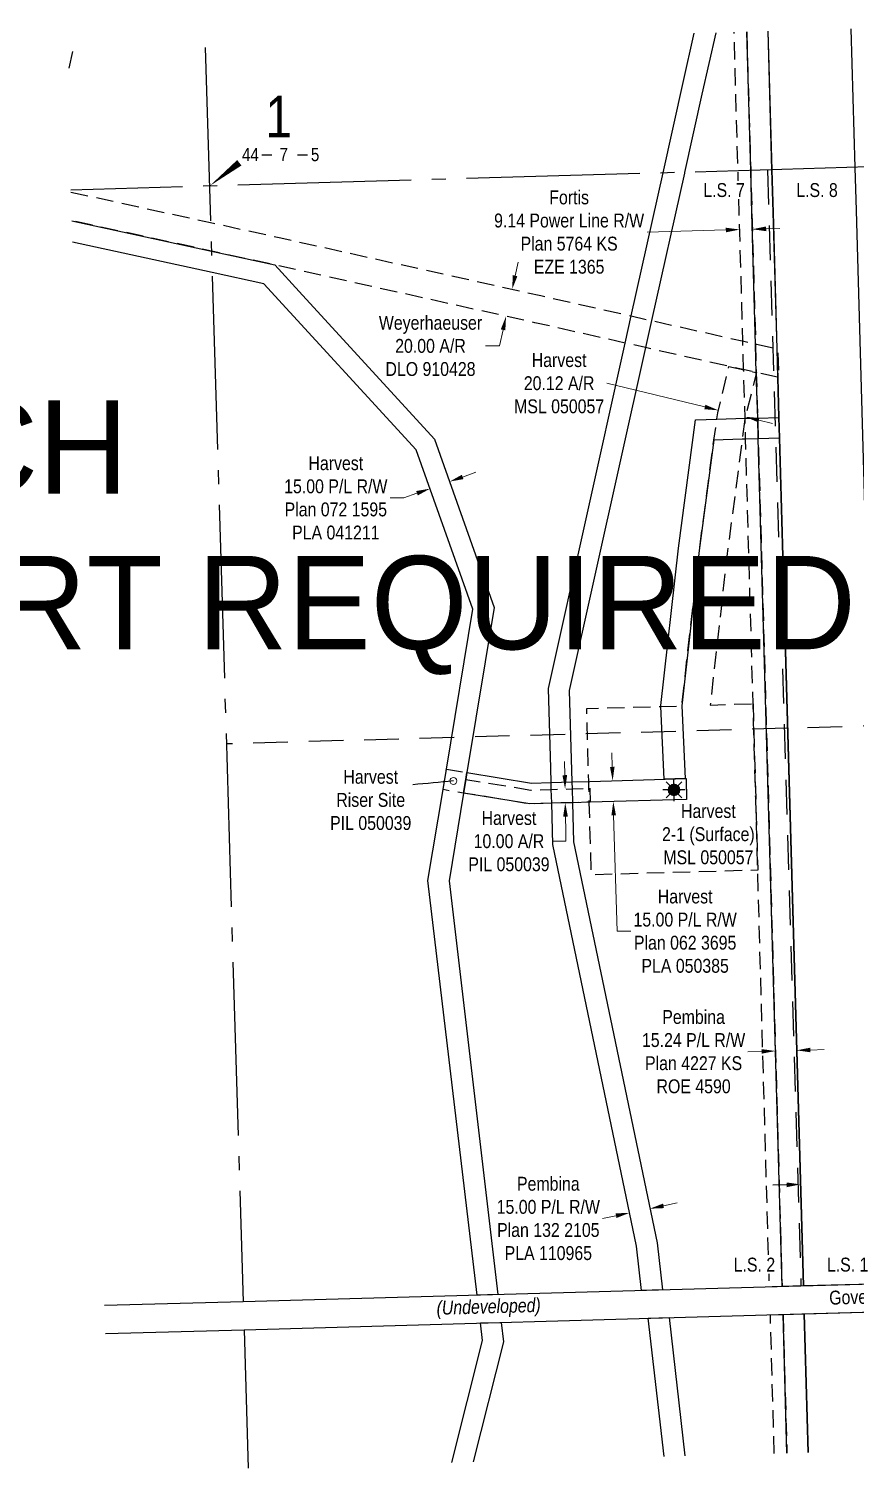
# Model space of a CAD drawing. Extents: x 639876 to 647027, y 5844013 to 5848342.
# Drawn here: x 642667 to 643263, y 5847190 to 5848228 of the extents above; entities that cross this region are included whole.
import ezdxf
from ezdxf.enums import TextEntityAlignment as Align

# ---------------------------------------------------------------- set-up
doc = ezdxf.new("R2018")
doc.units = 0
doc.header["$LTSCALE"] = 5
doc.header["$PDSIZE"] = 0.5
for name, pattern in [('foc-ACCESSROAD', [3.75, 2.5, -1.25]), ('foc-FLOWLINE', [3.75, 2.5, -1.25]), ('foc-LSD', [8, 5, -3]), ('foc-QUARTERLINE', [33, 25, -3, 2, -3])]:
    doc.linetypes.add(name, pattern=pattern)
doc.layers.get('Defpoints').update_dxf_attribs({"color": 9})
for name, color, linetype in [('10', 1, 'Continuous'), ('9', 3, 'Continuous'), ('C-RW', 13, 'Continuous'), ('C-WS-S', 8, 'Continuous'), ('F-AR', 190, 'foc-ACCESSROAD'), ('F-EZE', 190, 'foc-FLOWLINE'), ('F-RW', 190, 'Continuous'), ('F-WS', 190, 'foc-ACCESSROAD'), ('L-QSEC', 8, 'foc-QUARTERLINE'), ('L-ROAD-T', 7, 'Continuous'), ('L-SEC', 7, 'Continuous'), ('L-SECLBL', 7, 'Continuous'), ('L-SECTION-LSD', 7, 'foc-LSD'), ('L-TITLEDB', 4, 'Continuous'), ('L-TITLEDB-T', 4, 'Continuous')]:
    doc.layers.add(name, color=color, linetype=linetype)
for name, color, linetype, lineweight in [('F-AR-T', 190, 'Continuous', 9), ('F-EZE-T', 190, 'Continuous', 9), ('F-RW-T', 190, 'Continuous', 9), ('F-WS-T', 190, 'Continuous', 9), ('T-TEXT', 48, 'Continuous', 18)]:
    doc.layers.add(name, color=color, linetype=linetype, lineweight=lineweight)
doc.styles.add('100L', font='ARIALN.TTF', dxfattribs={"height": 11})
doc.styles.add('80CG', font='ARIALN.TTF', dxfattribs={"height": 10})
doc.styles.add('80L', font='ARIALN.TTF', dxfattribs={"height": 10})
doc.styles.add('80LS', font='ARIALNI.TTF', dxfattribs={"height": 10})
doc.styles.add('SIMPLEX', font='ARIALN.TTF')
doc.styles.get("Standard").update_dxf_attribs({"font": 'ARIALN.TTF'})
doc.dimstyles.new('Compass 5 000', dxfattribs={"dimscale": 5, "dimtxt": 9, "dimasz": 2, "dimexe": 0.2, "dimexo": 0.0625, "dimgap": 0.5, "dimtad": 0, "dimtih": 1, "dimtoh": 1, "dimzin": 0, "dimdsep": 46, "dimtxsty": '80CG', "dimcen": 0.1, "dimse1": 1, "dimse2": 1, "dimclrd": 256, "dimclrt": 256, "dimaunit": 1, "dimadec": 4, "dimazin": 0, "dimtfac": 0.06, "dimtofl": 0, "dimtmove": 0, "dimatfit": 1, "dimfxl": 0.2, "dimtolj": 1, "dimtzin": 0, "dimlwd": -1, "dimarcsym": 0})

# ---------------------------------------------------------------- blocks, each defined once
blk = doc.blocks.new('L-SECLBL')
at = {"layer": '9', "color": 7}
for p, q in [((-5.1, -27.8), (-12.3, -27.8)), ((20.7, -27.8), (13.5, -27.8))]:
    blk.add_line(p, q, dxfattribs=at)
at = {"layer": '10', "color": 2, "style": 'SIMPLEX'}
blk.add_attdef('SEC', text='', height=30, dxfattribs=at).set_placement((0, 0), align=Align.MIDDLE)
at = {"layer": '10', "color": 5, "style": '80L'}
blk.add_attdef('TWP', text='', height=9.5, dxfattribs=at).set_placement((-14.4, -27.4), align=Align.MIDDLE_RIGHT)
blk.add_attdef('RGE', text='', height=9.5, dxfattribs=at).set_placement((3.6, -27.4), align=Align.MIDDLE_CENTER)
blk.add_attdef('MER', text='', height=9.5, dxfattribs=at).set_placement((23.2, -27.4), align=Align.MIDDLE_LEFT)
blk = doc.blocks.new('GAS')
h = blk.add_hatch(color=255)
h.dxf.hatch_style = 1
edge = h.paths.add_edge_path()
edge.add_arc((0, 0), 0.9, 0, 360)
for p, q in [((-0.81, 0), (-1.62, 0)), ((-0.57, 0.57), (-1.14, 1.14)), ((0, 0.81), (0, 1.62)), ((0.57, 0.57), (1.14, 1.14)), ((1.62, 0), (0.81, 0)), ((-0.57, -0.57), (-1.14, -1.14)), ((0, -0.81), (0, -1.62)), ((1.14, -1.14), (0.57, -0.57))]:
    blk.add_line(p, q)
blk.add_circle((0, 0), 0.8)
blk = doc.blocks.new('*D26')
at = {"layer": 'Defpoints', "color": 0, "transparency": 16777216}
for p in [(643221.6, 5847479.4), (643281.5, 5847481.1), (643283.9, 5847396.6)]:
    blk.add_point(p, dxfattribs=at)
at = {"layer": 'L-TITLEDB-T', "transparency": 16777216}
for p, q in [((643293.9, 5847396.9), (643304.7, 5847397.2)), ((643213.9, 5847394.7), (643203.9, 5847394.4))]:
    blk.add_line(p, q, dxfattribs=at)
for points in [[(643213.9, 5847396.4), (643214, 5847393), (643223.9, 5847395)], [(643293.8, 5847398.6), (643293.9, 5847395.3), (643283.9, 5847396.6)]]:
    blk.add_solid(points, dxfattribs=at)
at = {"layer": 'L-TITLEDB-T', "transparency": 16777216, "insert": (643344.2, 5847397.2), "char_height": 10, "attachment_point": 5, "style": '80CG'}
blk.add_mtext('\\A1;60.00 Road\\PPlan  842 0861', dxfattribs=at)
blk = doc.blocks.new('*D27')
at = {"layer": 'Defpoints', "color": 0, "transparency": 16777216}
for p in [(642949.4, 5848055.4), (643015.9, 5848040.6), (642945, 5848035.9)]:
    blk.add_point(p, dxfattribs=at)
at = {"layer": 'F-AR-T', "transparency": 16777216}
for p, q in [((643018, 5848050.4), (643020.2, 5848060.2)), ((643009.4, 5848011.3), (643006.8, 5847999.7)), ((643006.8, 5847999.7), (642996.8, 5847999.7))]:
    blk.add_line(p, q, dxfattribs=at)
for points in [[(643016.4, 5848050.8), (643019.7, 5848050), (643015.9, 5848040.6)], [(643007.7, 5848011.7), (643011, 5848011), (643011.5, 5848021.1)]]:
    blk.add_solid(points, dxfattribs=at)
at = {"layer": 'F-AR-T', "transparency": 16777216, "insert": (642957, 5847999.7), "char_height": 10, "attachment_point": 5, "style": '80CG'}
blk.add_mtext('\\A1;Weyerhaeuser\\P20.00 A/R\\PDLO 910428', dxfattribs=at)
blk = doc.blocks.new('*D28')
at = {"layer": 'Defpoints', "color": 0, "transparency": 16777216}
for p in [(642956.2, 5847898.1), (642956.7, 5847896.8), (642970.3, 5847903.1)]:
    blk.add_point(p, dxfattribs=at)
at = {"layer": 'F-RW-T', "transparency": 16777216}
for p, q in [((642980.2, 5847905.2), (642989.6, 5847908.6)), ((642937.8, 5847890.1), (642927.8, 5847890.1)), ((642947.2, 5847893.5), (642937.8, 5847890.1))]:
    blk.add_line(p, q, dxfattribs=at)
for points in [[(642979.6, 5847906.8), (642980.8, 5847903.7), (642970.8, 5847901.9)], [(642946.7, 5847895.1), (642947.8, 5847891.9), (642956.7, 5847896.8)]]:
    blk.add_solid(points, dxfattribs=at)
at = {"layer": 'F-RW-T', "transparency": 16777216, "insert": (642888.7, 5847890.1), "char_height": 10, "attachment_point": 5, "style": '80CG'}
blk.add_mtext('\\A1;Harvest\\P15.00 P/L R/W\\PPlan 072 1595\\PPLA 041211', dxfattribs=at)
blk = doc.blocks.new('*D29')
at = {"layer": 'Defpoints', "color": 0, "transparency": 16777216}
for p in [(643051.4, 5847680.1), (643051.5, 5847670.2), (643054.2, 5847670.2)]:
    blk.add_point(p, dxfattribs=at)
at = {"layer": 'F-AR-T', "transparency": 16777216}
for p, q in [((643053.9, 5847690.1), (643053.7, 5847700.1)), ((643054.4, 5847660.2), (643054.6, 5847650.2)), ((643054.7, 5847642.5), (643054.6, 5847650.2)), ((643044.7, 5847642.5), (643054.7, 5847642.5))]:
    blk.add_line(p, q, dxfattribs=at)
for points in [[(643055.6, 5847690.2), (643052.2, 5847690.1), (643054.1, 5847680.1)], [(643056.1, 5847660.2), (643052.7, 5847660.2), (643054.2, 5847670.2)]]:
    blk.add_solid(points, dxfattribs=at)
at = {"layer": 'F-AR-T', "transparency": 16777216, "insert": (643013.6, 5847642.5), "char_height": 10, "attachment_point": 5, "style": '80CG'}
blk.add_mtext('\\A1;Harvest\\P10.00 A/R\\PPIL 050039', dxfattribs=at)
blk = doc.blocks.new('*D30')
at = {"layer": 'Defpoints', "color": 0, "transparency": 16777216}
for p in [(643097.7, 5847686.4), (643088.9, 5847671.2), (643098.1, 5847671.4)]:
    blk.add_point(p, dxfattribs=at)
at = {"layer": 'F-RW-T', "transparency": 16777216}
for p, q in [((643088.1, 5847696.2), (643087.8, 5847706.2)), ((643089.1, 5847661.2), (643091.6, 5847577.6)), ((643091.6, 5847577.6), (643101.6, 5847577.6))]:
    blk.add_line(p, q, dxfattribs=at)
for points in [[(643089.8, 5847696.2), (643086.5, 5847696.1), (643088.4, 5847686.2)], [(643090.8, 5847661.2), (643087.5, 5847661.1), (643088.9, 5847671.2)]]:
    blk.add_solid(points, dxfattribs=at)
at = {"layer": 'F-RW-T', "transparency": 16777216, "insert": (643140.7, 5847577.6), "char_height": 10, "attachment_point": 5, "style": '80CG'}
blk.add_mtext('\\A1;Harvest\\P15.00 P/L R/W\\PPlan 062 3695\\PPLA 050385', dxfattribs=at)
blk = doc.blocks.new('*D31')
at = {"layer": 'Defpoints', "color": 0, "transparency": 16777216}
for p in [(643071.6, 5847513.7), (643086.3, 5847516.7), (643100.6, 5847374.5)]:
    blk.add_point(p, dxfattribs=at)
at = {"layer": 'F-RW-T', "transparency": 16777216}
for p, q in [((643125.1, 5847379.6), (643134.9, 5847381.6)), ((643090.8, 5847372.4), (643081, 5847370.4))]:
    blk.add_line(p, q, dxfattribs=at)
for points in [[(643124.8, 5847381.2), (643125.4, 5847377.9), (643115.3, 5847377.5)], [(643090.5, 5847374.1), (643091.2, 5847370.8), (643100.6, 5847374.5)]]:
    blk.add_solid(points, dxfattribs=at)
at = {"layer": 'F-RW-T', "transparency": 16777216, "insert": (643042, 5847370.4), "char_height": 10, "attachment_point": 5, "style": '80CG'}
blk.add_mtext('\\A1;Pembina\\P15.00 P/L R/W\\PPlan 132 2105\\PPLA 110965', dxfattribs=at)
blk = doc.blocks.new('*D32')
at = {"layer": 'Defpoints', "color": 0, "transparency": 16777216}
for p in [(643168.3, 5847968.4), (643187.9, 5847963.7), (643164.7, 5847953.3)]:
    blk.add_point(p, dxfattribs=at)
at = {"layer": 'F-AR-T', "transparency": 16777216}
for p, q in [((643154.9, 5847955.7), (643084.1, 5847972.8)), ((643193.9, 5847946.2), (643203.7, 5847943.9))]:
    blk.add_line(p, q, dxfattribs=at)
for points in [[(643155.3, 5847957.3), (643154.6, 5847954.1), (643164.7, 5847953.3)], [(643194.3, 5847947.8), (643193.5, 5847944.6), (643184.2, 5847948.6)]]:
    blk.add_solid(points, dxfattribs=at)
at = {"layer": 'F-AR-T', "transparency": 16777216, "insert": (643049.8, 5847972.8), "char_height": 10, "attachment_point": 5, "style": '80CG'}
blk.add_mtext('\\A1;Harvest\\P20.12 A/R\\PMSL 050057', dxfattribs=at)
blk = doc.blocks.new('*D33')
at = {"layer": 'Defpoints', "color": 0, "transparency": 16777216}
for p in [(643205.8, 5847491.2), (643207.1, 5847445.2), (643222.4, 5847445.7)]:
    blk.add_point(p, dxfattribs=at)
at = {"layer": 'F-RW-T', "transparency": 16777216}
for p, q in [((643195.9, 5847491), (643185.9, 5847490.7)), ((643231.1, 5847491.9), (643241.1, 5847492.2))]:
    blk.add_line(p, q, dxfattribs=at)
for points in [[(643195.8, 5847492.6), (643195.9, 5847489.3), (643205.8, 5847491.2)], [(643231, 5847493.6), (643231.1, 5847490.3), (643221.1, 5847491.7)]]:
    blk.add_solid(points, dxfattribs=at)
at = {"layer": 'F-RW-T', "transparency": 16777216, "insert": (643146.8, 5847490.7), "char_height": 10, "attachment_point": 5, "style": '80CG'}
blk.add_mtext('\\A1;Pembina\\P15.24 P/L R/W\\PPlan 4227 KS\\PROE 4590', dxfattribs=at)
blk = doc.blocks.new('*D34')
at = {"layer": 'Defpoints', "color": 0, "transparency": 16777216}
for p in [(643179.6, 5848099.2), (643188.7, 5848099.4), (643180.1, 5848083.7)]:
    blk.add_point(p, dxfattribs=at)
at = {"layer": 'F-EZE-T', "transparency": 16777216}
for p, q in [((643170.1, 5848083.4), (643113.4, 5848081.8)), ((643199.1, 5848084.2), (643209.1, 5848084.5))]:
    blk.add_line(p, q, dxfattribs=at)
for points in [[(643170, 5848085), (643170.1, 5848081.7), (643180.1, 5848083.7)], [(643199.1, 5848085.9), (643199.2, 5848082.5), (643189.1, 5848083.9)]]:
    blk.add_solid(points, dxfattribs=at)
at = {"layer": 'F-EZE-T', "transparency": 16777216, "insert": (643057, 5848081.8), "char_height": 10, "attachment_point": 5, "style": '80CG'}
blk.add_mtext('\\A1;Fortis\\P9.14 Power Line R/W\\PPlan 5764 KS\\PEZE 1365', dxfattribs=at)
blk = doc.blocks.new('*U44')
h = blk.add_hatch(color=255)
edge = h.paths.add_edge_path()
edge.add_line((-34, -28.5), (34, -28.5))
edge.add_arc((34, -22.5), 6, 270, 360)
edge.add_line((40, -22.5), (40, 21))
edge.add_arc((34, 21), 6, 0, 90)
edge.add_line((34, 27), (-34, 27))
edge.add_arc((-34, 21), 6, 90, 180)
edge.add_line((-40, 21), (-40, -22.5))
edge.add_arc((-34, -22.5), 6, 180, 270)
at = {"color": 1, "flags": 128}
blk.add_lwpolyline([(-34, -28.5, 3, 3, 0), (34, -28.5, 3, 3, 0.414214), (40, -22.5, 3, 3, 0), (40, 21, 3, 0, 0.414214), (34, 27, 0, 0, 0), (-34, 27, 0, 0, 0.414214), (-40, 21, 0, 0, 0), (-40, -22.5, 0, 3, 0.414214)], format="xyseb", close=True, dxfattribs=at)
for points in [[(31.2, -98.6, 0, 7.5, 0), (0, 0, 0, 0, 0)], [(32.2, -5.4, 0, 7.5, 0), (0, 0, 0, 0, 0)]]:
    blk.add_lwpolyline(points, format="xyseb", dxfattribs=at)
at = {"color": 1, "lineweight": 30, "flags": 104}
blk.add_attdef('ENTER_TEXT', text='', height=10, dxfattribs=at).set_placement((0, 0), align=Align.MIDDLE_CENTER)

msp = doc.modelspace()

# ---------------------------------------------------------------- linework, layer by layer
at = {"layer": 'C-RW'}
msp.add_lwpolyline([(643183.89, 5847947.664), (643193.025, 5847947.751), (643208.254, 5847948.2), (643208.677, 5847933.205), (643193.448, 5847932.757), (643184.311, 5847932.488), (643181.901, 5847932.417), (643161.416, 5847931.815), (643150.898, 5847852.1), (643138.245, 5847740.085), (643140.79, 5847687.672), (643125.651, 5847687.237), (643123.226, 5847739.773), (643123.194, 5847740.475), (643136.009, 5847853.922), (643148.215, 5847946.433), (643163.565, 5847946.884), (643183.89, 5847947.664)], close=True, dxfattribs=at)
at = {"layer": 'F-AR', "flags": 128}
msp.add_lwpolyline([(642697.671, 5848110.703), (642798.38, 5848088.735), (642803.269, 5848087.669), (642849.005, 5848077.692), (643036.66, 5848036.019), (643101.853, 5848021.35), (643116.483, 5848018.059), (643183.031, 5848003.086), (643192.234, 5848001.016), (643207.573, 5847997.566), (643208.155, 5847976.921), (643192.7, 5847980.397), (643183.613, 5847982.443), (643172.954, 5847984.841), (643112.136, 5847998.524), (643097.506, 5848001.815), (643032.353, 5848016.476), (642844.739, 5848058.139), (642799.003, 5848068.116), (642698.294, 5848090.086)], dxfattribs=at)
at = {"layer": 'F-EZE', "flags": 128}
msp.add_lwpolyline([(643185.129, 5848226.298), (643187.987, 5848126.131), (643188.861, 5848095.466), (643191.53, 5848000.805), (643191.995, 5847980.187), (643193.025, 5847947.751), (643193.448, 5847932.757), (643199.933, 5847702.654), (643210.598, 5847321.339), (643201.461, 5847321.081), (643193.056, 5847621.601), (643191.593, 5847673.944), (643190.796, 5847702.398), (643189.69, 5847741.632), (643184.311, 5847932.488), (643183.89, 5847947.664), (643182.909, 5847982.231), (643182.327, 5848002.875), (643179.724, 5848095.207), (643178.849, 5848125.866), (643176.693, 5848201.478), (643175.992, 5848226.033)], dxfattribs=at)
at = {"layer": 'F-EZE'}
msp.add_lwpolyline([(643204.99, 5847201.023), (643202.174, 5847300.965), (643211.31, 5847301.223), (643214.127, 5847201.281)], dxfattribs=at)
at = {"layer": 'F-RW'}
for points in [[(643200.358, 5848226.739), (643203.215, 5848126.571), (643204.091, 5848095.898), (643206.868, 5847997.355), (643207.45, 5847976.71), (643208.254, 5847948.2), (643208.677, 5847933.205), (643215.163, 5847703.082), (643225.971, 5847321.772), (643210.598, 5847321.339), (643199.933, 5847702.654), (643193.448, 5847932.757), (643193.025, 5847947.751), (643191.995, 5847980.187), (643191.53, 5848000.805), (643188.861, 5848095.466), (643187.987, 5848126.131), (643185.129, 5848226.298)], [(643162.725, 5848225.649), (643152.823, 5848181.354), (643140.27, 5848124.939), (643140.15, 5848124.414), (643116.483, 5848018.059), (643112.136, 5847998.524), (643057.115, 5847751.298), (643059.004, 5847685.296), (643059.147, 5847680.306), (643059.434, 5847670.305), (643060.244, 5847641.999), (643120.43, 5847352.877), (643124.278, 5847318.887), (643109.236, 5847318.463), (643105.608, 5847350.499), (643045.292, 5847640.242), (643044.433, 5847670.106), (643044.151, 5847679.868), (643044.007, 5847684.859), (643043.707, 5847695.211), (643042.071, 5847752.734), (643097.506, 5848001.815), (643101.853, 5848021.35), (643124.808, 5848124.492), (643139.303, 5848189.63), (643147.257, 5848225.201)], [(642698.294, 5848090.086), (642799.003, 5848068.116), (642844.739, 5848058.139), (642862.351, 5848038.973), (642959.857, 5847932.613), (643003.048, 5847811.138), (642983.331, 5847692.076), (642982.514, 5847687.152), (642980.877, 5847677.281), (642970.367, 5847613.912), (643005.655, 5847315.545), (642990.603, 5847315.121), (642955.206, 5847614.252), (642966.049, 5847679.72), (642968.5, 5847694.515), (642987.589, 5847809.77), (642946.716, 5847924.726), (642836.85, 5848044.5), (642799.47, 5848052.652), (642698.761, 5848074.614)], [(642972.304, 5847194.459), (642994.527, 5847282.398), (642993.006, 5847295.071), (643008.058, 5847295.495), (643009.747, 5847281.422), (642987.882, 5847194.898)], [(643125.504, 5847198.781), (643114.088, 5847298.482), (643129.172, 5847298.908), (643140.581, 5847199.206)], [(643214.127, 5847201.281), (643211.31, 5847301.223), (643226.54, 5847301.652), (643229.356, 5847201.71)]]:
    msp.add_lwpolyline(points, dxfattribs=at)
msp.add_lwpolyline([(643141.368, 5847687.688), (643141.799, 5847672.708), (643072.269, 5847670.678), (643059.434, 5847670.305), (643044.435, 5847670.043), (643028.723, 5847669.408), (642980.877, 5847677.281), (642982.514, 5847687.152), (642983.331, 5847692.076), (643029.751, 5847684.443), (643044.007, 5847684.859), (643059.004, 5847685.296), (643071.849, 5847685.671), (643126.365, 5847687.258), (643141.368, 5847687.688)], close=True, dxfattribs=at)
at = {"layer": 'F-WS', "flags": 128}
msp.add_lwpolyline([(642698.828, 5848212.214), (642695.112, 5848195.413)], dxfattribs=at)
for points in [[(643189.69, 5847741.632), (643190.796, 5847702.398), (643191.593, 5847673.944), (643193.056, 5847621.601), (643073.024, 5847618.244), (643071.564, 5847670.468), (643071.284, 5847680.47), (643071.145, 5847685.46), (643069.667, 5847738.276), (643123.226, 5847739.773), (643138.245, 5847740.085), (643150.898, 5847852.1), (643161.416, 5847931.815), (643163.565, 5847946.884), (643164.227, 5847951.52), (643172.334, 5847984.98), (643192.082, 5847980.536), (643183.89, 5847947.664), (643181.901, 5847932.417), (643171.064, 5847849.989), (643158.76, 5847740.767), (643189.69, 5847741.632)], [(643071.989, 5847680.681), (643072.269, 5847670.678), (643059.434, 5847670.305), (643044.435, 5847670.043), (643028.723, 5847669.408), (642980.877, 5847677.281), (642966.049, 5847679.72), (642968.5, 5847694.515), (642983.331, 5847692.076), (642982.514, 5847687.152), (643029.395, 5847679.438), (643044.151, 5847679.868), (643059.148, 5847680.306), (643071.989, 5847680.681)]]:
    msp.add_lwpolyline(points, close=True, dxfattribs=at)
at = {"layer": 'L-QSEC'}
for p, q in [((642794.566, 5848214.986), (642821.896, 5847310.374)), ((643602.754, 5848138.35), (642697.628, 5848112.136)), ((642822.506, 5847290.169), (642825.372, 5847190.314))]:
    msp.add_line(p, q, dxfattribs=at)
at = {"layer": 'L-SEC'}
for p, q in [((643625.907, 5847332.997), (643224.238, 5847321.645)), ((643224.238, 5847321.645), (642821.896, 5847310.374)), ((643224.837, 5847301.622), (643627.17, 5847312.971)), ((642821.896, 5847310.374), (642721.935, 5847307.579)), ((642822.506, 5847290.169), (643224.837, 5847301.622)), ((642722.542, 5847287.478), (642822.506, 5847290.169))]:
    msp.add_line(p, q, dxfattribs=at)
at = {"layer": 'L-SECLBL', "flags": 128}
msp.add_lwpolyline([(642797.586, 5848115.031, 0, 5, 0), (642819.088, 5848131.839, 0, 0, 0)], format="xyseb", dxfattribs=at)
at = {"layer": 'L-SECTION-LSD'}
for p, q in [((643200.076, 5848126.688), (643224.238, 5847321.645)), ((643613.877, 5847735.021), (642809.739, 5847712.755))]:
    msp.add_line(p, q, dxfattribs=at)
at = {"layer": 'L-TITLEDB'}
for points in [[(643260.343, 5848228.476), (643263.153, 5848128.515), (643264.038, 5848097.36), (643275.145, 5847704.712), (643285.92, 5847323.388), (643225.971, 5847321.772), (643215.187, 5847703.018), (643208.816, 5847933.417), (643208.393, 5847948.412), (643207.589, 5847976.922), (643207.007, 5847997.567), (643204.23, 5848096.11), (643203.354, 5848126.783), (643200.502, 5848226.743)], [(643229.356, 5847201.71), (643226.54, 5847301.652), (643286.498, 5847303.344), (643289.314, 5847203.402)]]:
    msp.add_lwpolyline(points, dxfattribs=at)

# ---------------------------------------------------------------- block references
ref = msp.add_blockref('*U44', (642233.837, 5847960.461), dxfattribs=dict(xscale=0.999177756020948, yscale=0.999177756020948, zscale=0.999177756020948))
lines = msp.add_mtext('APPROACH\\P & CULVERT REQUIRED', dxfattribs={"color": 1, "insert": (642233.837, 5847960.461), "char_height": 67.29564, "attachment_point": 1})
ref.add_attrib('ENTER_TEXT', '', (642233.837, 5847960.461), dxfattribs={"flags": 104}).embed_mtext(lines)
at = {"layer": 'C-WS-S', "xscale": 4.999999999999984, "yscale": 4.999999999999984, "zscale": 4.999999999999984}
msp.add_blockref('GAS', (643132.651, 5847679.553), dxfattribs=at)
at = {"layer": 'L-SECLBL'}
msp.add_blockref('L-SECLBL', (642847.553, 5848165.159), dxfattribs=at).add_auto_attribs({'SEC': '1', 'TWP': '44', 'RGE': '7', 'MER': '5'})

# ---------------------------------------------------------------- texts
at = {"layer": 'F-WS-T', "char_height": 10, "attachment_point": 1, "style": '80L'}
for s, width, insert in [('\\pxqc;Harvest\\PRiser Site\\PPIL 050039', 58.19004, (642884.791, 5847693.983)), ('\\pxqc;Harvest\\P2-1 (Surface)\\PMSL 050057', 66.2528, (643124.333, 5847669.288))]:
    msp.add_mtext_dynamic_manual_height_columns(s, width=width, gutter_width=50, heights=[0], dxfattribs=dict(at, insert=insert))
at = {"layer": 'L-ROAD-T', "style": '80L'}
msp.add_text('Government Road Allowance', height=10, rotation=1.615795, dxfattribs=at).set_placement((643319.066, 5847315.342), align=Align.MIDDLE_CENTER)
at = {"layer": 'T-TEXT', "style": '80LS'}
msp.add_text('(Undeveloped)', height=10, rotation=1.615795, dxfattribs=at).set_placement((642998.931, 5847306.996), align=Align.MIDDLE_CENTER)

# ---------------------------------------------------------------- dimensions: what is measured, and where the dimension line sits
at = {"layer": 'F-AR-T'}
for base, p1, p2, angle, text, picture, middle in [((643015.857, 5848040.639), (642945.015, 5848035.871), (642949.354, 5848055.407), 77.479497, 'Weyerhaeuser\\P20.00 A/R\\PDLO 910428', '*D27', (642957.01, 5847999.66)), ((643164.663, 5847953.323), (643187.878, 5847963.693), (643168.324, 5847968.431), 166.380434, 'Harvest\\P20.12 A/R\\PMSL 050057', '*D32', (643049.813, 5847972.843))]:
    dim = msp.add_linear_dim(base=base, p1=p1, p2=p2, angle=angle, text=text, dimstyle='Compass 5 000', dxfattribs=at)
    dim.commit()
    dim.dimension.update_dxf_attribs({"geometry": picture, "text_midpoint": middle, "dimtype": 161})
dim = msp.add_linear_dim(base=(643054.231, 5847670.214), p1=(643051.364, 5847680.079), p2=(643051.536, 5847670.167), angle=270.997008, text='Harvest\\P10.00 A/R\\PPIL 050039', dimstyle='Compass 5 000', override={"dimtmove": 1}, dxfattribs=at)
dim.commit()
dim.dimension.update_dxf_attribs({"geometry": '*D29', "text_midpoint": (643035.701, 5847642.514), "dimtype": 161})
at = {"layer": 'F-RW-T'}
dim = msp.add_aligned_dim(p1=(642970.343, 5847903.124), p2=(642956.216, 5847898.086), distance=1.314, text='Harvest\\P15.00 P/L R/W\\PPlan 072 1595\\PPLA 041211', dimstyle='Compass 5 000', dxfattribs=at)
dim.commit()
dim.dimension.update_dxf_attribs({"geometry": '*D28', "text_midpoint": (642888.733, 5847890.13)})
for base, p1, p2, angle, text, picture, middle in [((643088.858, 5847671.163), (643097.651, 5847686.433), (643098.089, 5847671.432), 271.672181, 'Harvest\\P15.00 P/L R/W\\PPlan 062 3695\\PPLA 050385', '*D30', (643140.675, 5847577.609)), ((643205.846, 5847491.23), (643222.362, 5847445.667), (643207.133, 5847445.241), 181.602014, 'Pembina\\P15.24 P/L R/W\\PPlan 4227 KS\\PROE 4590', '*D33', (643146.768, 5847490.671)), ((643100.619, 5847374.466), (643086.319, 5847516.742), (643071.637, 5847513.686), 191.759188, 'Pembina\\P15.00 P/L R/W\\PPlan 132 2105\\PPLA 110965', '*D31', (643041.952, 5847370.39))]:
    dim = msp.add_linear_dim(base=base, p1=p1, p2=p2, angle=angle, text=text, dimstyle='Compass 5 000', dxfattribs=at)
    dim.commit()
    dim.dimension.update_dxf_attribs({"geometry": picture, "text_midpoint": middle, "dimtype": 161})
at = {"layer": 'L-TITLEDB-T'}
dim = msp.add_linear_dim(base=(643283.884, 5847396.641), p1=(643221.562, 5847479.443), p2=(643281.522, 5847481.12), angle=1.601937, text='60.00 Road\\PPlan  842 0861', dimstyle='Compass 5 000', dxfattribs=at)
dim.commit()
dim.dimension.update_dxf_attribs({"geometry": '*D26', "text_midpoint": (643344.217, 5847397.223), "dimtype": 161})

# ---------------------------------------------------------------- leaders
at = {"layer": 'F-WS-T', "path_type": 1}
msp.add_leader([(642973.527, 5847685.978), (642944.256, 5847683.206)], dimstyle='Compass 5 000', override={"dimasz": 1, "dimgap": 0.5, "dimtad": 0, "dimldrblk": 'DotBlank'}, dxfattribs=at)

# ---------------------------------------------------------------- next in the draw order: texts
at = {"layer": 'L-SECTION-LSD', "char_height": 10, "attachment_point": 1, "style": '100L', "bg_fill": 3, "bg_fill_color": 256, "bg_fill_transparency": 0}
for s, width, insert, box_fill_scale in [('L.S. 8', 30.40114, (643220.848, 5848117.161), 1.5), ('\\pxqr;L.S. 7', 30.88047, (643152.889, 5848117.161), 1.15), ('\\pxqr;L.S. 2', 30.65342, (643175, 5847342.166), 1.15), ('L.S. 1', 29.99119, (643242.96, 5847342.166), 1.5)]:
    msp.add_mtext_dynamic_manual_height_columns(s, width=width, gutter_width=55, heights=[0], dxfattribs=dict(at, insert=insert, box_fill_scale=box_fill_scale))

# ---------------------------------------------------------------- next in the draw order: dimensions: what is measured, and where the dimension line sits
at = {"layer": 'F-EZE-T'}
dim = msp.add_linear_dim(base=(643180.054, 5848083.662), p1=(643188.674, 5848099.41), p2=(643179.612, 5848099.152), angle=181.634435, text='Fortis\\P9.14 Power Line R/W\\PPlan 5764 KS\\PEZE 1365', dimstyle='Compass 5 000', dxfattribs=at)
dim.commit()
dim.dimension.update_dxf_attribs({"geometry": '*D34', "text_midpoint": (643057.048, 5848081.76), "dimtype": 161})

doc.saveas('drawing.dxf')
